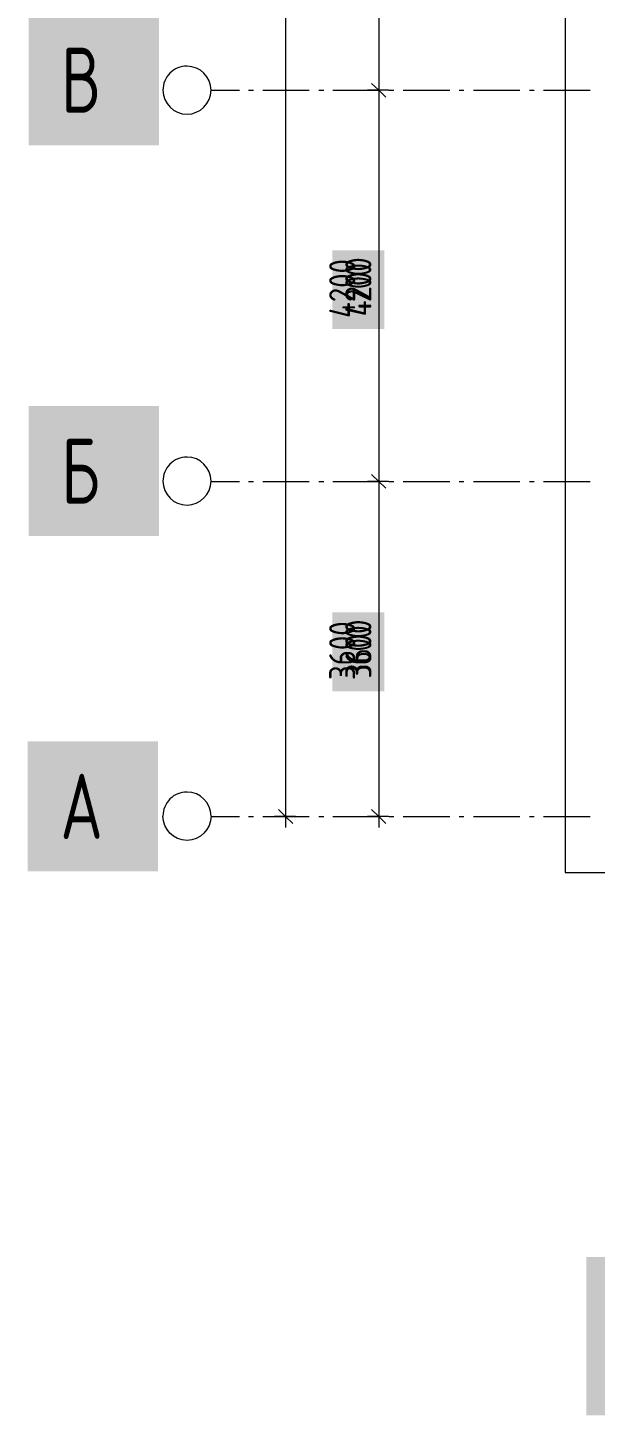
# Model space of a CAD drawing. Header units: millimetres. Extents: x -164500 to 426394, y -23753 to 102118.
# Drawn here: x -162600 to -156506, y -5874 to 9043 of the extents above; entities that cross this region are included whole.
import ezdxf

# ---------------------------------------------------------------- set-up
doc = ezdxf.new("R2010")
doc.units = ezdxf.units.MM
doc.layers.add('PDF _Геометрия', color=7, linetype='Continuous', true_color=0x1f1f1f)
doc.layers.add('PDF _Текст', color=7, linetype='Continuous')
doc.styles.get("Standard").update_dxf_attribs({"font": 'ГОСТ тип А.ttf'})
doc.styles.add('СПДС', font='ГОСТ тип А.ttf', dxfattribs={"width": 0.9})
doc.linetypes.add('зигзаг', pattern='A,0.00254,-5.08,[131,ltypeshp.shx,S=5.08,R=0,X=-5.08,Y=0],-10.16,[131,ltypeshp.shx,S=5.08,R=180,X=5.08,Y=0],-5.08', length=20.32254)

msp = doc.modelspace()

# ---------------------------------------------------------------- linework, layer by layer
at = {"layer": 'PDF _Геометрия', "color": 7, "lineweight": 9}
for points in [[(-117700.672, 24299.855), (-117700.672, 24702.307), (-122085.288, 24702.307), (-122085.288, 28184.582), (-156827.54, 28184.582), (-156827.54, -37.938), (-117700.672, -37.938), (-117700.672, 360.278)], [(-159831.107, 27701.639), (-159831.107, 445.005)], [(-158831.33, 27701.639), (-158831.33, 22728.171), (-158831.33, 21880.903), (-158831.33, 18724.827), (-158831.33, 17576.778), (-158831.33, 15572.987), (-158831.33, 13971.65), (-158831.33, 12573.656), (-158831.33, 11671.315), (-158831.33, 11069.754), (-158831.33, 8371.204), (-158831.33, 4164.515), (-158831.33, 445.005)], [(-160229.323, 8371.204), (-160174.251, 8371.204)], [(-160076.815, 8371.204), (-159576.926, 8371.204)], [(-159475.254, 8371.204), (-159420.182, 8371.204)], [(-159322.746, 8371.204), (-158822.857, 8371.204)], [(-158725.421, 8371.204), (-158831.33, 8371.204), (-158949.948, 8371.204)], [(-158721.185, 8371.204), (-158670.349, 8371.204)], [(-158568.677, 8371.204), (-158068.788, 8371.204)], [(-157967.116, 8371.204), (-157916.28, 8371.204)], [(-157814.608, 8371.204), (-157314.719, 8371.204)], [(-157213.047, 8371.204), (-157162.211, 8371.204)], [(-157060.539, 8371.204), (-156560.65, 8371.204)], [(-160631.776, 4164.515), (-160326.759, 4164.515)], [(-160229.323, 4164.515), (-160174.251, 4164.515)], [(-160076.815, 4164.515), (-159576.926, 4164.515)], [(-159475.254, 4164.515), (-159420.182, 4164.515)], [(-159322.746, 4164.515), (-158822.857, 4164.515)], [(-158725.421, 4164.515), (-158831.33, 4164.515), (-158949.948, 4164.515)], [(-158721.185, 4164.515), (-158670.349, 4164.515)], [(-158568.677, 4164.515), (-158068.788, 4164.515)], [(-157967.116, 4164.515), (-157916.28, 4164.515)], [(-157814.608, 4164.515), (-157314.719, 4164.515)], [(-157213.047, 4164.515), (-157162.211, 4164.515)], [(-157060.539, 4164.515), (-156560.65, 4164.515)], [(-160631.776, 563.623), (-160326.759, 563.623)], [(-160229.323, 563.623), (-160174.251, 563.623)], [(-160076.815, 563.623), (-159576.926, 563.623)], [(-159725.199, 563.623), (-159831.107, 563.623), (-159949.725, 563.623)], [(-159475.254, 563.623), (-159420.182, 563.623)], [(-159322.746, 563.623), (-158822.857, 563.623)], [(-158725.421, 563.623), (-158831.33, 563.623), (-158949.948, 563.623)], [(-158721.185, 563.623), (-158670.349, 563.623)], [(-158568.677, 563.623), (-158068.788, 563.623)], [(-157967.116, 563.623), (-157916.28, 563.623)], [(-157814.608, 563.623), (-157314.719, 563.623)], [(-157213.047, 563.623), (-157162.211, 563.623)], [(-157060.539, 563.623), (-156560.65, 563.623)]]:
    msp.add_lwpolyline(points, dxfattribs=at)
for points in [[(-160631.776, 8371.204, 0.411898555), (-160890.193, 8629.621, 0.418032787), (-161148.61, 8371.204, 0.411898555), (-160890.193, 8112.787, 0.405737705), (-160631.776, 8371.204), (-160326.759, 8371.204)], [(-160631.776, 567.859, 0.411898555), (-160890.193, 826.276, 0.418032787), (-161148.61, 567.859)]]:
    msp.add_lwpolyline(points, format="xyb", dxfattribs=at)
at = {"layer": 'PDF _Геометрия', "color": 7, "lineweight": 18}
for points in [[(-158755.076, 8294.95), (-158831.33, 8371.204), (-158907.584, 8443.222)], [(-158755.076, 4092.497), (-158831.33, 4164.515), (-158907.584, 4240.769)], [(-159754.853, 487.369), (-159831.107, 563.623), (-159907.361, 639.877)], [(-158755.076, 487.369), (-158831.33, 563.623), (-158907.584, 639.877)]]:
    msp.add_lwpolyline(points, dxfattribs=at)
at = {"layer": 'PDF _Геометрия', "color": 7, "lineweight": 9}
msp.add_lwpolyline([(-160890.193, 4427.168, 0.418032787), (-161148.61, 4168.751, 0.411898555), (-160890.193, 3910.334, 0.405737705), (-160631.776, 4168.751, 0.411898555)], format="xyb", close=True, dxfattribs=at)
at = {"layer": 'PDF _Геометрия', "color": 7, "linetype": 'зигзаг', "lineweight": 9}
for points in [[(-160890.193, 305.206), (-161034.229, 305.206), (-161148.61, 423.824), (-161148.61, 567.859)], [(-160631.776, 567.859), (-160631.776, 423.824), (-160750.394, 305.206), (-160890.193, 305.206)]]:
    msp.add_open_spline(points, degree=3, dxfattribs=at)

# ---------------------------------------------------------------- texts
at = {"linetype": 'зигзаг', "attachment_point": 4, "style": 'СПДС', "bg_fill": 1, "box_fill_scale": 1.5, "bg_fill_color": 7, "bg_fill_true_color": 16777215, "bg_fill_transparency": 0}
for s, insert, char_height in [('В', (-162241.978, 8479.693), 700), ('Б', (-162241.978, 4277.072), 700), ('А', (-162250.452, 671.798), 700), ('1', (-156175.363, -5024.151), 850)]:
    msp.add_mtext(s, dxfattribs=dict(at, insert=insert, char_height=char_height))
at = {"linetype": 'зигзаг', "char_height": 279.8266, "attachment_point": 4, "rotation": 90, "style": 'СПДС', "bg_fill": 1, "box_fill_scale": 1.5, "bg_fill_color": 7, "bg_fill_true_color": 16777215, "bg_fill_transparency": 0}
for s, insert in [('4200', (-159049.603, 5942.398)), ('3600', (-159049.603, 2049.011))]:
    msp.add_mtext(s, dxfattribs=dict(at, insert=insert))
at = {"layer": 'PDF _Текст', "linetype": 'зигзаг', "char_height": 279.8266, "attachment_point": 4, "rotation": 90}
for s, insert in [('4200', (-159223.045, 5923.246)), ('4200', (-159049.603, 5942.398)), ('3600', (-159223.045, 2029.859)), ('3600', (-159049.603, 2049.011))]:
    msp.add_mtext(s, dxfattribs=dict(at, insert=insert))

doc.saveas('drawing.dxf')
